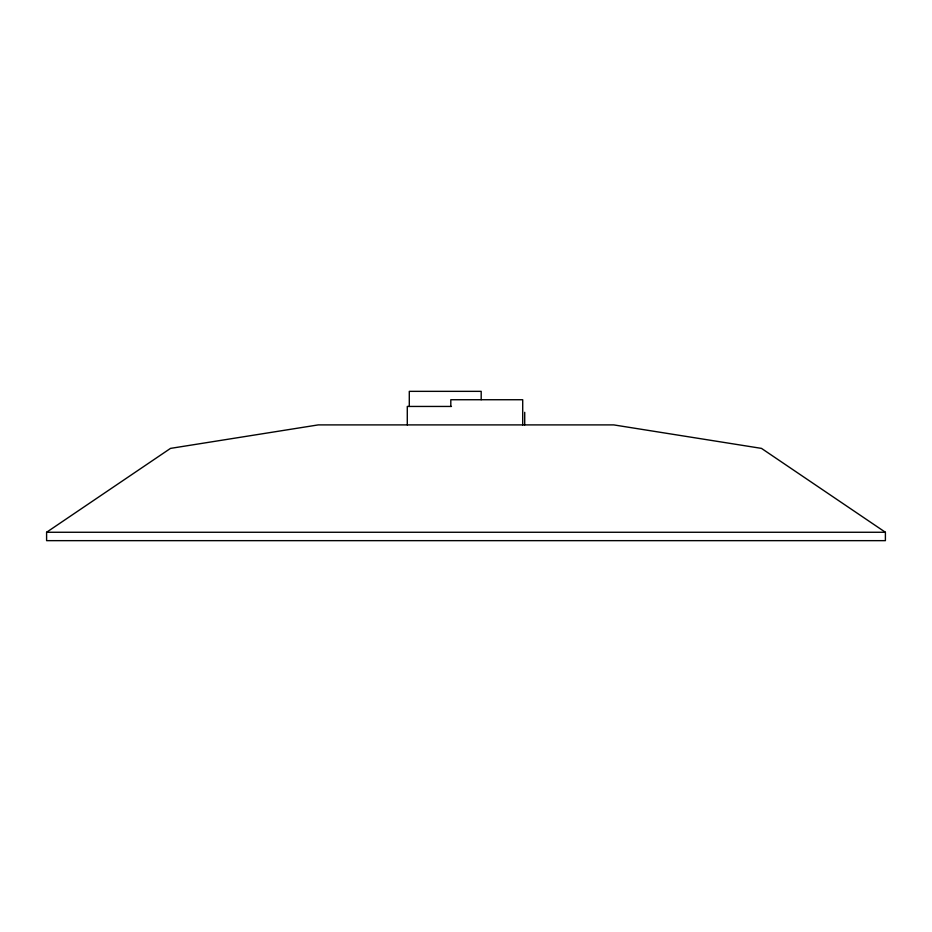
<?xml version="1.0" encoding="UTF-8"?>
<svg xmlns="http://www.w3.org/2000/svg" width="932" height="932" viewBox="0 0 932 932"><rect width="100%" height="100%" fill="white"/><g stroke="black" fill="none" stroke-linecap="round" stroke-linejoin="round"><path stroke-width="1.4" d="M46.6 532.265L170.521 448.385L318.255 424.899L613.745 424.899L761.479 448.385L885.4 532.265L885.4 540.653L46.6 540.653L46.6 532.265L885.4 532.265M451.461 406.445L407.284 406.445L407.284 424.899M524.716 412.317L524.716 424.899M522.712 424.899L522.712 399.735L450.808 399.735L450.808 406.445M481.192 399.735L481.192 391.347L409.288 391.347L409.288 406.445"/></g></svg>
